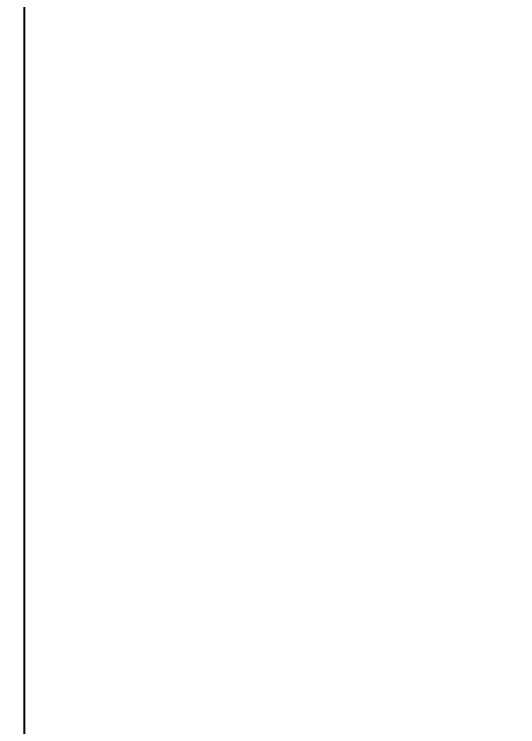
# Model space of a CAD drawing. Header units: millimetres. Extents: x -5505 to 394412, y -8522 to 584759.
# Drawn here: x 30865.4 to 30914.9, y 15700.7 to 15770.8 of the extents above; entities that cross this region are included whole.
import ezdxf

# ---------------------------------------------------------------- set-up
doc = ezdxf.new("R2010")
doc.units = ezdxf.units.MM
doc.linetypes.add('CEN', pattern=[62, 60, -1, 0, -1])
doc.layers.add('지시선', color=1, linetype='CEN', lineweight=20)
doc.styles.get("Standard").update_dxf_attribs({"font": 'arial.ttf'})
doc.dimstyles.new('COAD', dxfattribs={"dimtxt": 100, "dimasz": 100, "dimexe": 1.25, "dimexo": 0.625, "dimtad": 1, "dimtxsty": 'Standard', "dimcen": 0, "dimclrd": 161, "dimclre": 161, "dimclrt": 6, "dimadec": 0, "dimazin": 0, "dimtfac": 1, "dimtmove": 0, "dimatfit": 3, "dimfxl": 0, "dimlwd": 5, "dimarcsym": 0})
doc.dimstyles.new('양쪽화살표지름', dxfattribs={"dimtxt": 3.5, "dimasz": 3.5, "dimexe": 2, "dimexo": 1.5, "dimgap": 0.8, "dimtad": 1, "dimdsep": 46, "dimtxsty": 'Standard', "dimcen": 0, "dimclrd": 1, "dimclre": 1, "dimclrt": 2, "dimazin": 2, "dimtfac": 1, "dimtmove": 0, "dimatfit": 1, "dimfxl": 0, "dimlwd": 25, "dimlwe": 25, "dimarcsym": 0})

# ---------------------------------------------------------------- blocks, each defined once
blk = doc.blocks.new('C-1S DRUM RIGHT')
blk.add_line((117, 252.891), (117, 0))
blk = doc.blocks.new('*D256')
at = {"color": 161, "linetype": 'Continuous', "lineweight": -2, "transparency": 16777216}
for p, q in [((30327.334, 15853.604), (31870.768, 15853.604)), ((30327.334, 14600.713), (31870.768, 14600.713))]:
    blk.add_line(p, q, dxfattribs=at)
at = {"color": 161, "linetype": 'Continuous', "lineweight": 5, "transparency": 16777216}
blk.add_line((31869.518, 14700.713), (31869.518, 15753.604), dxfattribs=at)
at = {"color": 161, "transparency": 16777216}
for points in [[(31852.851, 15753.604), (31886.185, 15753.604), (31869.518, 15853.604)], [(31852.851, 14700.713), (31886.185, 14700.713), (31869.518, 14600.713)]]:
    blk.add_solid(points, dxfattribs=at)
at = {"color": 6, "transparency": 16777216, "insert": (31808.798, 15227.158), "char_height": 100, "attachment_point": 5, "rotation": 90}
blk.add_mtext('1252,89', dxfattribs=at)
blk = doc.blocks.new('지시선_sheet')
at = {"layer": '지시선', "annotation_type": 0, "has_hookline": 1, "hookline_direction": 0, "text_width": 732.551}
blk.add_leader([(-4.308, 0.176), (588.072, 2.34), (1202.179, 1064.327), (1322.179, 1064.327)], dimstyle='양쪽화살표지름', override={"dimasz": 120, "dimgap": 0.8, "dimtad": 0}, dxfattribs=at)

msp = doc.modelspace()

# ---------------------------------------------------------------- block references
for name, p in [('지시선_sheet', (30489.336, 15270.713)), ('C-1S DRUM RIGHT', (30749.336, 15600.713))]:
    msp.add_blockref(name, p)

# ---------------------------------------------------------------- dimensions: what is measured, and where the dimension line sits
dim = msp.add_linear_dim(base=(31869.518, 15853.604), p1=(30326.709, 14600.713), p2=(30326.709, 15853.604), angle=90, dimstyle='COAD')
dim.commit()
dim.dimension.update_dxf_attribs({"geometry": '*D256', "text_midpoint": (31808.798, 15227.158)})

doc.saveas('drawing.dxf')
